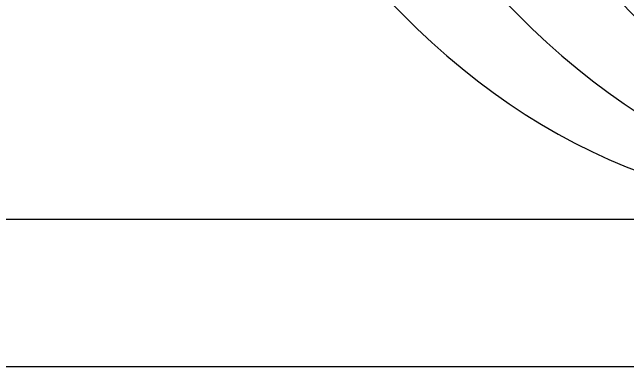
# Model space of a CAD drawing. Header units: metres. Extents: x 0 to 63075, y 0 to 44550.
# Drawn here: x 13746.7 to 13848.5, y 27315.9 to 27374.5 of the extents above; entities that cross this region are included whole.
import ezdxf

# ---------------------------------------------------------------- set-up
doc = ezdxf.new("R2010")
doc.units = ezdxf.units.M
doc.header["$LTSCALE"] = 75
doc.layers.add('SDM', color=7, linetype='Continuous')
doc.layers.add('SL1', color=8, linetype='Continuous')

# ---------------------------------------------------------------- blocks, each defined once
blk = doc.blocks.new('A$C52ce5e24')
at = {"layer": 'SL1'}
for p, q in [((6351.96, 5788.73), (5376.96, 5788.73)), ((6351.96, 5788.73), (5376.96, 5788.73)), ((6351.96, 5764.43), (5376.96, 5764.43)), ((6351.96, 5764.43), (5376.96, 5764.43))]:
    blk.add_line(p, q, dxfattribs=at)
for centre, start_param, end_param in [((5621.95, 5962.41), 3.141593, 6.283185), ((5640.98, 5962.41), 3.141593, 6.283185), ((5640.98, 5962.41), 4.712389, 6.283185), ((5660.02, 5962.41), 4.712389, 7.160929)]:
    blk.add_ellipse(centre, major_axis=(0, -171.45), ratio=0.707107, start_param=start_param, end_param=end_param, dxfattribs=at)

msp = doc.modelspace()

# ---------------------------------------------------------------- block references
at = {"layer": 'SDM'}
msp.add_blockref('A$C52ce5e24', (8259.51, 21551.5), dxfattribs=at)

doc.saveas('drawing.dxf')
